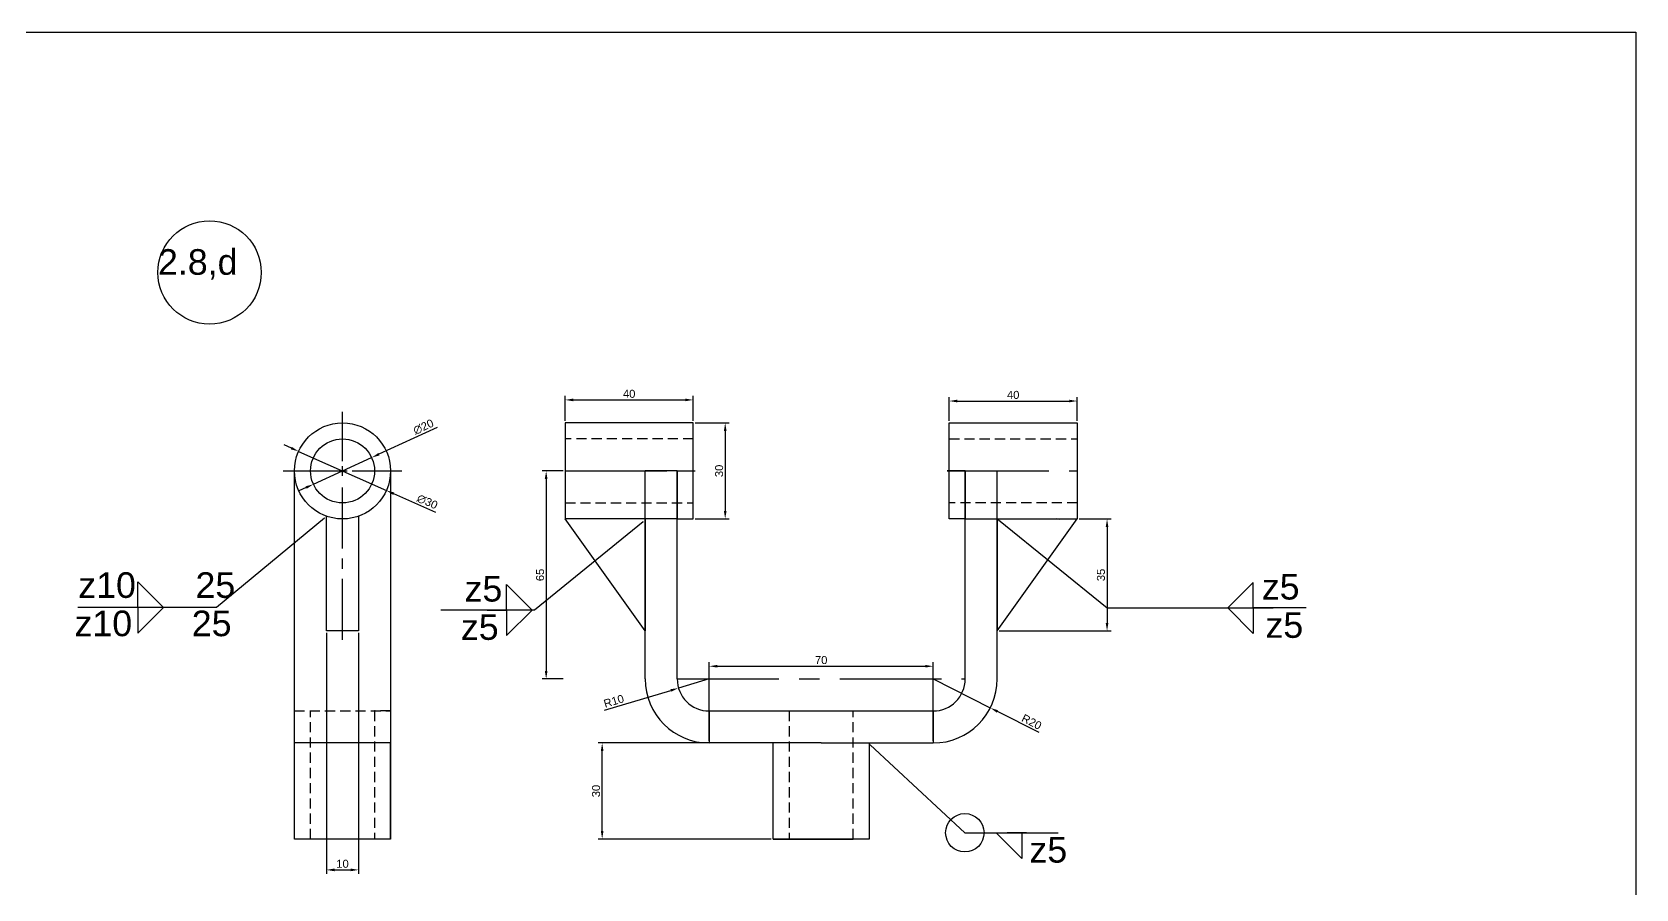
# Model space of a CAD drawing. Header units: millimetres. Extents: x 1423 to 6513, y 1291 to 1883.
# Drawn here: x 1924 to 2425, y 1615 to 1883 of the extents above; entities that cross this region are included whole.
import ezdxf
from ezdxf import colors
from ezdxf.entities.mleader import LeaderData, LeaderLine
from ezdxf.math import Vec2, Vec3

# ---------------------------------------------------------------- set-up
doc = ezdxf.new("R2010")
doc.units = ezdxf.units.MM
for name, pattern in [('CENTER', [50.8, 31.75, -6.35, 6.35, -6.35]), ('CENTER2', [28.575, 19.05, -3.175, 3.175, -3.175]), ('HIDDEN', [9.525, 6.35, -3.175])]:
    doc.linetypes.add(name, pattern=pattern)
doc.styles.get("Standard").update_dxf_attribs({"font": 'arial.ttf'})
doc.dimstyles.new('chella', dxfattribs={"dimtxt": 2.5, "dimasz": 2.5, "dimexe": 1.25, "dimexo": 0.625, "dimtad": 1, "dimdsep": 46, "dimtxsty": 'Standard', "dimcen": 2.5, "dimclrd": 3, "dimclre": 3, "dimclrt": 4, "dimadec": 0, "dimazin": 0, "dimtfac": 1, "dimtmove": 0, "dimatfit": 3, "dimfxl": 1, "dimarcsym": 0})

# ---------------------------------------------------------------- blocks, each defined once
blk = doc.blocks.new('*D155')
at = {"color": 3, "lineweight": -2, "transparency": 16777216}
for p, q in [((2005, 1752.99), (2002.72, 1754)), ((2007.28, 1751.97), (2034.69, 1739.77)), ((2050.14, 1732.9), (2036.98, 1738.76))]:
    blk.add_line(p, q, dxfattribs=at)
at = {"color": 3, "transparency": 16777216}
for points in [[(2005.17, 1753.37), (2004.83, 1752.61), (2007.28, 1751.97)], [(2037.15, 1739.14), (2036.81, 1738.37), (2034.69, 1739.77)]]:
    blk.add_solid(points, dxfattribs=at)
at = {"layer": 'Defpoints', "color": 0, "transparency": 16777216}
for p in [(2007.28, 1751.97), (2034.69, 1739.77)]:
    blk.add_point(p, dxfattribs=at)
at = {"color": 4, "transparency": 16777216, "insert": (2047.49, 1736.23), "char_height": 2.5, "attachment_point": 5, "rotation": 336.0075}
blk.add_mtext('∅30', dxfattribs=at)
blk = doc.blocks.new('*D156')
at = {"color": 3, "lineweight": -2, "transparency": 16777216}
for p, q in [((2050.53, 1759.4), (2032.35, 1751.07)), ((2011.9, 1741.71), (2030.08, 1750.03)), ((2009.62, 1740.67), (2007.35, 1739.63))]:
    blk.add_line(p, q, dxfattribs=at)
at = {"color": 3, "transparency": 16777216}
for points in [[(2032.18, 1751.45), (2032.53, 1750.7), (2030.08, 1750.03)], [(2009.45, 1741.05), (2009.8, 1740.29), (2011.9, 1741.71)]]:
    blk.add_solid(points, dxfattribs=at)
at = {"layer": 'Defpoints', "color": 0, "transparency": 16777216}
for p in [(2030.08, 1750.03), (2011.9, 1741.71)]:
    blk.add_point(p, dxfattribs=at)
at = {"color": 4, "transparency": 16777216, "insert": (2046.28, 1759.62), "char_height": 2.5, "attachment_point": 5, "rotation": 24.6016}
blk.add_mtext('∅20', dxfattribs=at)
blk = doc.blocks.new('*D157')
at = {"color": 3, "lineweight": -2, "transparency": 16777216}
for p, q in [((2015.99, 1695.25), (2015.99, 1619.98)), ((2025.99, 1695.25), (2025.99, 1619.98)), ((2018.49, 1621.23), (2023.49, 1621.23))]:
    blk.add_line(p, q, dxfattribs=at)
at = {"color": 3, "transparency": 16777216}
for points in [[(2018.49, 1621.65), (2018.49, 1620.81), (2015.99, 1621.23)], [(2023.49, 1621.65), (2023.49, 1620.81), (2025.99, 1621.23)]]:
    blk.add_solid(points, dxfattribs=at)
at = {"layer": 'Defpoints', "color": 0, "transparency": 16777216}
for p in [(2015.99, 1695.87), (2025.99, 1695.87), (2025.99, 1621.23)]:
    blk.add_point(p, dxfattribs=at)
at = {"color": 4, "transparency": 16777216, "insert": (2020.99, 1623.13), "char_height": 2.5, "attachment_point": 5}
blk.add_mtext('10', dxfattribs=at)
blk = doc.blocks.new('*D158')
at = {"color": 3, "lineweight": -2, "transparency": 16777216}
for p, q in [((2090.57, 1761.5), (2090.57, 1769.3)), ((2130.57, 1761.5), (2130.57, 1769.3)), ((2093.07, 1768.05), (2128.07, 1768.05))]:
    blk.add_line(p, q, dxfattribs=at)
at = {"color": 3, "transparency": 16777216}
for points in [[(2093.07, 1768.47), (2093.07, 1767.64), (2090.57, 1768.05)], [(2128.07, 1768.47), (2128.07, 1767.64), (2130.57, 1768.05)]]:
    blk.add_solid(points, dxfattribs=at)
at = {"layer": 'Defpoints', "color": 0, "transparency": 16777216}
for p in [(2130.57, 1768.05), (2090.57, 1760.87), (2130.57, 1760.87)]:
    blk.add_point(p, dxfattribs=at)
at = {"color": 4, "transparency": 16777216, "insert": (2110.57, 1769.95), "char_height": 2.5, "attachment_point": 5}
blk.add_mtext('40', dxfattribs=at)
blk = doc.blocks.new('*D159')
at = {"color": 3, "lineweight": -2, "transparency": 16777216}
for p, q in [((2210.57, 1761.5), (2210.57, 1768.95)), ((2213.07, 1767.7), (2248.07, 1767.7)), ((2250.57, 1761.5), (2250.57, 1768.95))]:
    blk.add_line(p, q, dxfattribs=at)
at = {"color": 3, "transparency": 16777216}
for points in [[(2213.07, 1768.12), (2213.07, 1767.29), (2210.57, 1767.7)], [(2248.07, 1768.12), (2248.07, 1767.29), (2250.57, 1767.7)]]:
    blk.add_solid(points, dxfattribs=at)
at = {"layer": 'Defpoints', "color": 0, "transparency": 16777216}
for p in [(2250.57, 1767.7), (2210.57, 1760.87), (2250.57, 1760.87)]:
    blk.add_point(p, dxfattribs=at)
at = {"color": 4, "transparency": 16777216, "insert": (2230.57, 1769.6), "char_height": 2.5, "attachment_point": 5}
blk.add_mtext('40', dxfattribs=at)
blk = doc.blocks.new('*D160')
at = {"color": 3, "lineweight": -2, "transparency": 16777216}
for p, q in [((2131.2, 1760.87), (2141.83, 1760.87)), ((2140.58, 1758.37), (2140.58, 1733.37)), ((2131.2, 1730.87), (2141.83, 1730.87))]:
    blk.add_line(p, q, dxfattribs=at)
at = {"color": 3, "transparency": 16777216}
for points in [[(2140.17, 1758.37), (2141, 1758.37), (2140.58, 1760.87)], [(2140.17, 1733.37), (2141, 1733.37), (2140.58, 1730.87)]]:
    blk.add_solid(points, dxfattribs=at)
at = {"layer": 'Defpoints', "color": 0, "transparency": 16777216}
for p in [(2130.57, 1760.87), (2130.57, 1730.87), (2140.58, 1730.87)]:
    blk.add_point(p, dxfattribs=at)
at = {"color": 4, "transparency": 16777216, "insert": (2138.68, 1745.87), "char_height": 2.5, "attachment_point": 5, "rotation": 90}
blk.add_mtext('30', dxfattribs=at)
blk = doc.blocks.new('*D152')
at = {"color": 3, "lineweight": -2, "transparency": 16777216}
for p, q in [((2089.95, 1745.87), (2083.38, 1745.87)), ((2084.63, 1743.37), (2084.63, 1683.37)), ((2089.95, 1680.87), (2083.38, 1680.87))]:
    blk.add_line(p, q, dxfattribs=at)
at = {"color": 3, "transparency": 16777216}
for points in [[(2084.21, 1743.37), (2085.05, 1743.37), (2084.63, 1745.87)], [(2084.21, 1683.37), (2085.05, 1683.37), (2084.63, 1680.87)]]:
    blk.add_solid(points, dxfattribs=at)
at = {"layer": 'Defpoints', "color": 0, "transparency": 16777216}
for p in [(2090.57, 1745.87), (2084.63, 1680.87), (2090.57, 1680.87)]:
    blk.add_point(p, dxfattribs=at)
at = {"color": 4, "transparency": 16777216, "insert": (2082.73, 1713.37), "char_height": 2.5, "attachment_point": 5, "rotation": 90}
blk.add_mtext('65', dxfattribs=at)
blk = doc.blocks.new('*D161')
at = {"color": 3, "lineweight": -2, "transparency": 16777216}
for p, q in [((2154.95, 1660.87), (2100.88, 1660.87)), ((2102.13, 1633.37), (2102.13, 1658.37)), ((2154.95, 1630.87), (2100.88, 1630.87))]:
    blk.add_line(p, q, dxfattribs=at)
at = {"color": 3, "transparency": 16777216}
for points in [[(2101.71, 1658.37), (2102.55, 1658.37), (2102.13, 1660.87)], [(2101.71, 1633.37), (2102.55, 1633.37), (2102.13, 1630.87)]]:
    blk.add_solid(points, dxfattribs=at)
at = {"layer": 'Defpoints', "color": 0, "transparency": 16777216}
for p in [(2102.13, 1660.87), (2155.57, 1660.87), (2155.57, 1630.87)]:
    blk.add_point(p, dxfattribs=at)
at = {"color": 4, "transparency": 16777216, "insert": (2100.23, 1645.87), "char_height": 2.5, "attachment_point": 5, "rotation": 90}
blk.add_mtext('30', dxfattribs=at)
blk = doc.blocks.new('*D162')
at = {"color": 3, "lineweight": -2, "transparency": 16777216}
for p, q in [((2251.2, 1730.87), (2261.16, 1730.87)), ((2259.91, 1728.37), (2259.91, 1698.37)), ((2226.2, 1695.87), (2261.16, 1695.87))]:
    blk.add_line(p, q, dxfattribs=at)
at = {"color": 3, "transparency": 16777216}
for points in [[(2259.49, 1728.37), (2260.33, 1728.37), (2259.91, 1730.87)], [(2259.49, 1698.37), (2260.33, 1698.37), (2259.91, 1695.87)]]:
    blk.add_solid(points, dxfattribs=at)
at = {"layer": 'Defpoints', "color": 0, "transparency": 16777216}
for p in [(2250.57, 1730.87), (2225.57, 1695.87), (2259.91, 1695.87)]:
    blk.add_point(p, dxfattribs=at)
at = {"color": 4, "transparency": 16777216, "insert": (2258.01, 1713.37), "char_height": 2.5, "attachment_point": 5, "rotation": 90}
blk.add_mtext('35', dxfattribs=at)
blk = doc.blocks.new('*D163')
at = {"color": 3, "lineweight": -2, "transparency": 16777216}
for p, q in [((2135.57, 1661.5), (2135.57, 1686.1)), ((2138.07, 1684.85), (2203.07, 1684.85)), ((2205.57, 1661.5), (2205.57, 1686.1))]:
    blk.add_line(p, q, dxfattribs=at)
at = {"color": 3, "transparency": 16777216}
for points in [[(2138.07, 1685.27), (2138.07, 1684.44), (2135.57, 1684.85)], [(2203.07, 1685.27), (2203.07, 1684.44), (2205.57, 1684.85)]]:
    blk.add_solid(points, dxfattribs=at)
at = {"layer": 'Defpoints', "color": 0, "transparency": 16777216}
for p in [(2205.57, 1684.85), (2135.57, 1660.87), (2205.57, 1660.87)]:
    blk.add_point(p, dxfattribs=at)
at = {"color": 4, "transparency": 16777216, "insert": (2170.57, 1686.76), "char_height": 2.5, "attachment_point": 5}
blk.add_mtext('70', dxfattribs=at)
blk = doc.blocks.new('*D164')
at = {"color": 3, "lineweight": -2, "transparency": 16777216}
for p, q in [((2205.57, 1680.87), (2223.42, 1671.85)), ((2238.69, 1664.12), (2225.65, 1670.72))]:
    blk.add_line(p, q, dxfattribs=at)
at = {"color": 3, "transparency": 16777216}
blk.add_solid([(2225.84, 1671.09), (2225.46, 1670.35), (2223.42, 1671.85)], dxfattribs=at)
at = {"layer": 'Defpoints', "color": 0, "transparency": 16777216}
for p in [(2205.57, 1680.87), (2223.42, 1671.85)]:
    blk.add_point(p, dxfattribs=at)
at = {"color": 4, "transparency": 16777216, "insert": (2236.33, 1667.45), "char_height": 2.5, "attachment_point": 5, "rotation": 333.1757}
blk.add_mtext('R20', dxfattribs=at)
blk = doc.blocks.new('*D165')
at = {"color": 3, "lineweight": -2, "transparency": 16777216}
for p, q in [((2135.57, 1680.87), (2125.99, 1678.01)), ((2102.86, 1671.09), (2123.6, 1677.29))]:
    blk.add_line(p, q, dxfattribs=at)
at = {"color": 3, "transparency": 16777216}
blk.add_solid([(2123.48, 1677.69), (2123.72, 1676.89), (2125.99, 1678.01)], dxfattribs=at)
at = {"layer": 'Defpoints', "color": 0, "transparency": 16777216}
for p in [(2135.57, 1680.87), (2125.99, 1678.01)]:
    blk.add_point(p, dxfattribs=at)
at = {"color": 4, "transparency": 16777216, "insert": (2105.77, 1673.95), "char_height": 2.5, "attachment_point": 5, "rotation": 16.6425}
blk.add_mtext('R10', dxfattribs=at)
blk = doc.blocks.new('*U133')
at = {"color": 0, "linetype": 'CENTER2', "transparency": 16777216}
for p, q in [((0, 3), (0, 18.5)), ((-18.5, 0), (-3, 0)), ((3, 0), (18.5, 0)), ((0, -52.8), (0, -3))]:
    blk.add_line(p, q, dxfattribs=at)
at = {"color": 0, "linetype": 'Continuous', "transparency": 16777216}
for p, q in [((-1.5, 0), (1.5, 0)), ((0, -1.5), (0, 1.5))]:
    blk.add_line(p, q, dxfattribs=at)

msp = doc.modelspace()

# ---------------------------------------------------------------- linework, layer by layer
at = {"color": 4, "ltscale": 0.5}
for p, q in [((2130.573, 1760.871), (2090.573, 1760.871)), ((2090.573, 1760.871), (2090.573, 1730.871)), ((2130.573, 1730.871), (2130.573, 1760.871)), ((2210.573, 1730.871), (2210.573, 1760.871)), ((2210.573, 1760.871), (2250.573, 1760.871)), ((2250.573, 1760.871), (2250.573, 1730.871)), ((2090.573, 1755.871), (2090.573, 1735.871)), ((2130.573, 1745.871), (2130.573, 1755.871)), ((2210.573, 1745.871), (2210.573, 1755.871)), ((2250.573, 1755.871), (2250.573, 1735.871)), ((2115.573, 1680.871), (2115.573, 1745.871)), ((2125.573, 1745.871), (2115.573, 1745.871)), ((2125.573, 1680.871), (2125.573, 1745.871)), ((2125.573, 1745.871), (2125.573, 1730.871)), ((2125.573, 1745.871), (2131.183, 1745.871)), ((2215.573, 1745.871), (2209.964, 1745.871)), ((2215.573, 1680.871), (2215.573, 1745.871)), ((2215.573, 1745.871), (2215.573, 1730.871)), ((2215.573, 1745.871), (2225.573, 1745.871)), ((2225.573, 1680.871), (2225.573, 1745.871)), ((2125.573, 1730.871), (2090.573, 1730.871)), ((2115.573, 1695.871), (2090.573, 1730.871)), ((2115.573, 1730.871), (2115.573, 1695.871)), ((2125.573, 1730.871), (2130.573, 1730.871)), ((2215.573, 1730.871), (2210.573, 1730.871)), ((2215.573, 1730.871), (2250.573, 1730.871)), ((2225.573, 1730.871), (2225.573, 1695.871)), ((2225.573, 1695.871), (2250.573, 1730.871)), ((2245.159, 1730.674), (2244.127, 1730.948)), ((1957.078, 1703.182), (1957.078, 1711.182)), ((1957.078, 1711.182), (1965.078, 1703.182)), ((2072.229, 1702.414), (2072.229, 1710.414)), ((2072.229, 1710.414), (2080.229, 1702.414)), ((2305.619, 1711.045), (2297.619, 1703.045)), ((2305.619, 1703.045), (2305.619, 1711.045)), ((2305.619, 1703.045), (2305.619, 1711.045)), ((1957.078, 1703.182), (1957.078, 1695.182)), ((1957.078, 1695.182), (1965.078, 1703.182)), ((2080.229, 1702.414), (2066.229, 1702.414)), ((2066.229, 1702.414), (2072.229, 1702.414)), ((2072.229, 1702.414), (2072.229, 1694.414)), ((2072.229, 1694.414), (2080.229, 1702.414)), ((2305.619, 1695.045), (2297.619, 1703.045)), ((2297.769, 1703.045), (2311.769, 1703.045)), ((2305.619, 1703.045), (2305.619, 1695.045)), ((2305.619, 1703.045), (2305.619, 1695.045)), ((2322.174, 1703.045), (2305.769, 1703.045)), ((2135.573, 1670.871), (2205.573, 1670.871)), ((2170.573, 1660.871), (2135.573, 1660.871)), ((2155.573, 1630.871), (2155.573, 1660.871)), ((2170.573, 1660.871), (2205.573, 1660.871)), ((2185.573, 1660.871), (2185.573, 1630.871)), ((2185.573, 1630.871), (2155.573, 1630.871)), ((2160.573, 1630.871), (2180.573, 1630.871)), ((2220.684, 1632.823), (2234.684, 1632.823)), ((2233.252, 1624.823), (2225.252, 1632.823)), ((2234.684, 1632.823), (2228.684, 1632.823)), ((2233.252, 1632.823), (2233.252, 1624.823)), ((2233.252, 1632.823), (2233.252, 1624.823))]:
    msp.add_line(p, q, dxfattribs=at)
at = {"color": 3, "linetype": 'HIDDEN', "ltscale": 0.5}
for p, q in [((2130.573, 1755.871), (2090.573, 1755.871)), ((2210.573, 1755.871), (2250.573, 1755.871)), ((2090.573, 1735.871), (2130.573, 1735.871)), ((2250.573, 1735.871), (2210.573, 1735.871)), ((2005.988, 1670.871), (2035.988, 1670.871)), ((2010.988, 1630.871), (2010.988, 1670.871)), ((2035.988, 1670.871), (2030.988, 1670.871)), ((2030.988, 1670.871), (2030.988, 1630.871)), ((2160.573, 1670.871), (2160.573, 1630.871)), ((2180.573, 1630.871), (2180.573, 1670.871))]:
    msp.add_line(p, q, dxfattribs=at)
at = {"color": 1, "linetype": 'CENTER', "ltscale": 0.5}
msp.add_line((2005.159, 1745.871), (2036.85, 1745.871), dxfattribs=at)
at = {"color": 4, "linetype": 'ByBlock', "ltscale": 0.5}
for p, q in [((2005.988, 1630.871), (2005.988, 1745.871)), ((2035.988, 1745.871), (2035.988, 1680.871)), ((2015.988, 1695.871), (2016.027, 1731.715)), ((2025.954, 1731.717), (2025.988, 1695.871)), ((2025.988, 1695.871), (2015.988, 1695.871)), ((2035.988, 1680.871), (2035.988, 1660.871)), ((2005.988, 1660.871), (2005.988, 1670.871)), ((2035.988, 1660.871), (2005.988, 1660.871)), ((2035.988, 1660.871), (2035.988, 1630.871)), ((2035.988, 1630.871), (2035.988, 1660.871)), ((2035.988, 1630.871), (2005.988, 1630.871)), ((2030.988, 1630.871), (2010.988, 1630.871)), ((2155.573, 1630.871), (2170.573, 1630.871))]:
    msp.add_line(p, q, dxfattribs=at)
at = {"color": 1, "linetype": 'CENTER'}
for p, q in [((2090.573, 1745.871), (2130.573, 1745.871)), ((2209.964, 1745.871), (2250.573, 1745.871)), ((2125.573, 1680.871), (2215.573, 1680.871)), ((2135.573, 1670.871), (2135.573, 1660.871)), ((2205.573, 1670.871), (2205.573, 1660.871))]:
    msp.add_line(p, q, dxfattribs=at)
at = {"color": 6}
msp.add_lwpolyline([(2425.18, 1330.1), (1422.778, 1330.1), (1422.778, 1882.958), (2425.18, 1882.958)], close=True, dxfattribs=at)
at = {"color": 4, "lineweight": 25}
msp.add_circle((1979.45, 1807.861), 16.141, dxfattribs=at)
at = {"color": 4, "linetype": 'ByBlock', "ltscale": 0.5}
for centre, radius in [((2020.988, 1745.871), 15), ((2020.988, 1745.871), 10), ((2215.467, 1632.823), 6)]:
    msp.add_circle(centre, radius, dxfattribs=at)
at = {"color": 4, "ltscale": 0.5}
for centre, radius, start, end in [((2135.573, 1680.871), 20, 180, 270), ((2135.573, 1680.871), 10, 180, 270), ((2205.573, 1680.871), 10, 270, 0), ((2205.573, 1680.871), 20, 270, 0)]:
    msp.add_arc(centre, radius, start, end, dxfattribs=at)
for points in [[(2012.721, 1730.885), (2014.92, 1728.847), (2015.81, 1731.478), (2012.721, 1730.885)], [(2112.329, 1729.74), (2114.529, 1727.702), (2115.418, 1730.333), (2112.329, 1729.74)], [(2228.607, 1730.371), (2226.407, 1728.333), (2225.518, 1730.963), (2228.607, 1730.371)], [(2188.584, 1660.149), (2186.384, 1658.111), (2185.495, 1660.742), (2188.584, 1660.149)]]:
    msp.add_solid(points, dxfattribs=at)

# ---------------------------------------------------------------- block references
at = {"color": 1, "linetype": 'CENTER2'}
msp.add_blockref('*U133', (2020.988, 1745.871), dxfattribs=at)

# ---------------------------------------------------------------- texts
at = {"color": 4, "linetype": 'ByBlock', "ltscale": 0.2}
msp.add_text('2.8,d', height=8, dxfattribs=at).set_placement((1963.325, 1807.144))
at = {"color": 4, "ltscale": 0.5}
for s, p in [('z10      25', (1938.407, 1706.203)), ('z5', (2059.122, 1705.058)), ('z5', (2308.269, 1705.689)), ('z10      25', (1937.237, 1694.238)), ('z', (1937.267, 1694.239)), ('z5', (2057.982, 1693.094)), ('z5', (2309.409, 1693.724)), ('z5', (2235.649, 1623.503))]:
    msp.add_text(s, height=8, dxfattribs=at).set_placement(p)

# ---------------------------------------------------------------- dimensions: what is measured, and where the dimension line sits
at = {"color": 4}
for base, p1, p2, picture, middle in [((2130.573, 1768.053), (2090.573, 1760.871), (2130.573, 1760.871), '*D158', (2110.573, 1769.954)), ((2250.573, 1767.704), (2210.573, 1760.871), (2250.573, 1760.871), '*D159', (2230.573, 1769.605)), ((2025.988, 1621.229), (2015.988, 1695.871), (2025.988, 1695.871), '*D157', (2020.988, 1623.13)), ((2205.573, 1684.854), (2135.573, 1660.871), (2205.573, 1660.871), '*D163', (2170.573, 1686.756))]:
    dim = msp.add_linear_dim(base=base, p1=p1, p2=p2, dimstyle='chella', dxfattribs=at)
    dim.commit()
    dim.dimension.update_dxf_attribs({"geometry": picture, "text_midpoint": middle})
for p1, p2, picture, middle in [((2011.896, 1741.708), (2030.081, 1750.034), '*D156', (2047.096, 1757.825)), ((2007.284, 1751.97), (2034.692, 1739.772), '*D155', (2046.692, 1734.431))]:
    dim = msp.add_diameter_dim_2p(p1=p1, p2=p2, dimstyle='chella', dxfattribs=at)
    dim.commit()
    dim.dimension.update_dxf_attribs({"geometry": picture, "text_midpoint": middle, "dimtype": 163})
for base, p1, p2, picture, middle in [((2140.584, 1730.871), (2130.573, 1760.871), (2130.573, 1730.871), '*D160', (2138.682, 1745.871)), ((2084.629, 1680.871), (2090.573, 1745.871), (2090.573, 1680.871), '*D152', (2082.728, 1713.371)), ((2259.91, 1695.871), (2250.573, 1730.871), (2225.573, 1695.871), '*D162', (2258.008, 1713.371)), ((2102.129, 1660.871), (2155.573, 1630.871), (2155.573, 1660.871), '*D161', (2100.226, 1645.871))]:
    dim = msp.add_linear_dim(base=base, p1=p1, p2=p2, angle=90, dimstyle='chella', dxfattribs=at)
    dim.commit()
    dim.dimension.update_dxf_attribs({"geometry": picture, "text_midpoint": middle})
for center, mpoint, picture, middle in [((2135.573, 1680.871), (2125.992, 1678.007), '*D165', (2106.312, 1672.124)), ((2205.573, 1680.871), (2223.421, 1671.846), '*D164', (2235.471, 1665.753))]:
    dim = msp.add_radius_dim(center=center, mpoint=mpoint, dimstyle='chella', dxfattribs=at)
    dim.commit()
    dim.dimension.update_dxf_attribs({"geometry": picture, "text_midpoint": middle, "dimtype": 164})

# ---------------------------------------------------------------- leaders
at = {"color": 4, "ltscale": 0.5}
ml = msp.add_multileader_mtext('Standard', dxfattribs=at)
ml.set_content('', color=4)
ml.set_leader_properties()
ml.build(insert=Vec2(0, 0))
ml.multileader.update_dxf_attribs({"text_right_attachment_type": 6, "dogleg_length": 0.36, "arrow_head_size": 0.36})
ctx = ml.context
ctx.base_point, ctx.char_height, ctx.arrow_head_size, ctx.landing_gap_size, ctx.plane_origin = Vec3(1938.047, 1703.379), 0.36, 0.36, 0.18, Vec3(1988.401, 1695.722)
ctx.right_attachment, ctx.text_align_type = 6, 2
notes = []
notes.append((ctx, [(0, (1, 1, 0), (1981.598, 1703.199), (-1, 0), 43.19, [(0, [(2015.653, 1731.324)], 0, [])])]))
ctx.mtext.insert, ctx.mtext.rotation, ctx.mtext.alignment, ctx.mtext.flow_direction = Vec3(1938.227, 1703.559), 6.2831853, 3, 5
ml = msp.add_multileader_mtext('Standard', dxfattribs=at)
ml.set_content('', color=4)
ml.set_leader_properties()
ml.build(insert=Vec2(0, 0))
ml.multileader.update_dxf_attribs({"text_right_attachment_type": 6, "dogleg_length": 0.36, "arrow_head_size": 0.36})
ctx = ml.context
ctx.base_point, ctx.char_height, ctx.arrow_head_size, ctx.landing_gap_size, ctx.plane_origin = Vec3(2051.518, 1702.594), 0.36, 0.36, 0.18, Vec3(2088.01, 1694.577)
ctx.right_attachment, ctx.text_align_type = 6, 2
notes.append((ctx, [(0, (1, 1, 0), (2081.026, 1702.414), (-1, 0), 29.148, [(0, [(2115.261, 1730.179)], 0, [])])]))
ctx.mtext.insert, ctx.mtext.rotation, ctx.mtext.alignment, ctx.mtext.flow_direction = Vec3(2051.698, 1702.774), 6.2831853, 3, 5
ml = msp.add_multileader_mtext('Standard', dxfattribs=at)
ml.set_content('', color=4)
ml.set_leader_properties()
ml.build(insert=Vec2(0, 0))
ml.multileader.update_dxf_attribs({"text_right_attachment_type": 6, "dogleg_length": 0.36, "arrow_head_size": 0.36})
ctx = ml.context
ctx.base_point, ctx.char_height, ctx.arrow_head_size, ctx.landing_gap_size, ctx.plane_origin = Vec3(2308.269, 1703.045), 0.36, 0.36, 0.18, Vec3(2252.926, 1695.207)
ctx.right_attachment = 6
notes.append((ctx, [(0, (1, 1, 0), (2259.91, 1703.045), (1, 0), 48.359, [(0, [(2225.675, 1730.809)], 0, [])])]))
ctx.mtext.insert, ctx.mtext.flow_direction = Vec3(2308.449, 1703.225), 5
ml = msp.add_multileader_mtext('Standard', dxfattribs=at)
ml.set_content('', color=4)
ml.set_leader_properties()
ml.build(insert=Vec2(0, 0))
ml.multileader.update_dxf_attribs({"text_right_attachment_type": 6, "dogleg_length": 0.36, "arrow_head_size": 0.36})
ctx = ml.context
ctx.base_point, ctx.char_height, ctx.arrow_head_size, ctx.landing_gap_size, ctx.plane_origin = Vec3(2244.615, 1632.823), 0.36, 0.36, 0.18, Vec3(2212.903, 1624.986)
ctx.right_attachment = 6
notes.append((ctx, [(0, (1, 1, 0), (2215.467, 1632.823), (1, 0), 29.148, [(0, [(2185.652, 1660.588)], 0, [])])]))
ctx.mtext.insert, ctx.mtext.flow_direction = Vec3(2244.795, 1633.003), 5
for ctx, leaders in notes:
    for number, flags, end, landing, length, lines in leaders:
        leader = LeaderData()
        leader.index, (leader.has_last_leader_line, leader.has_dogleg_vector, leader.attachment_direction) = number, flags
        leader.last_leader_point, leader.dogleg_vector, leader.dogleg_length = Vec3(end), Vec3(landing), length
        for number, points, colour, breaks in lines:
            line = LeaderLine()
            line.index, line.vertices, line.color, line.breaks = number, Vec3.list(points), colors.encode_raw_color(colour), breaks
            leader.lines.append(line)
        ctx.leaders.append(leader)

doc.saveas('drawing.dxf')
